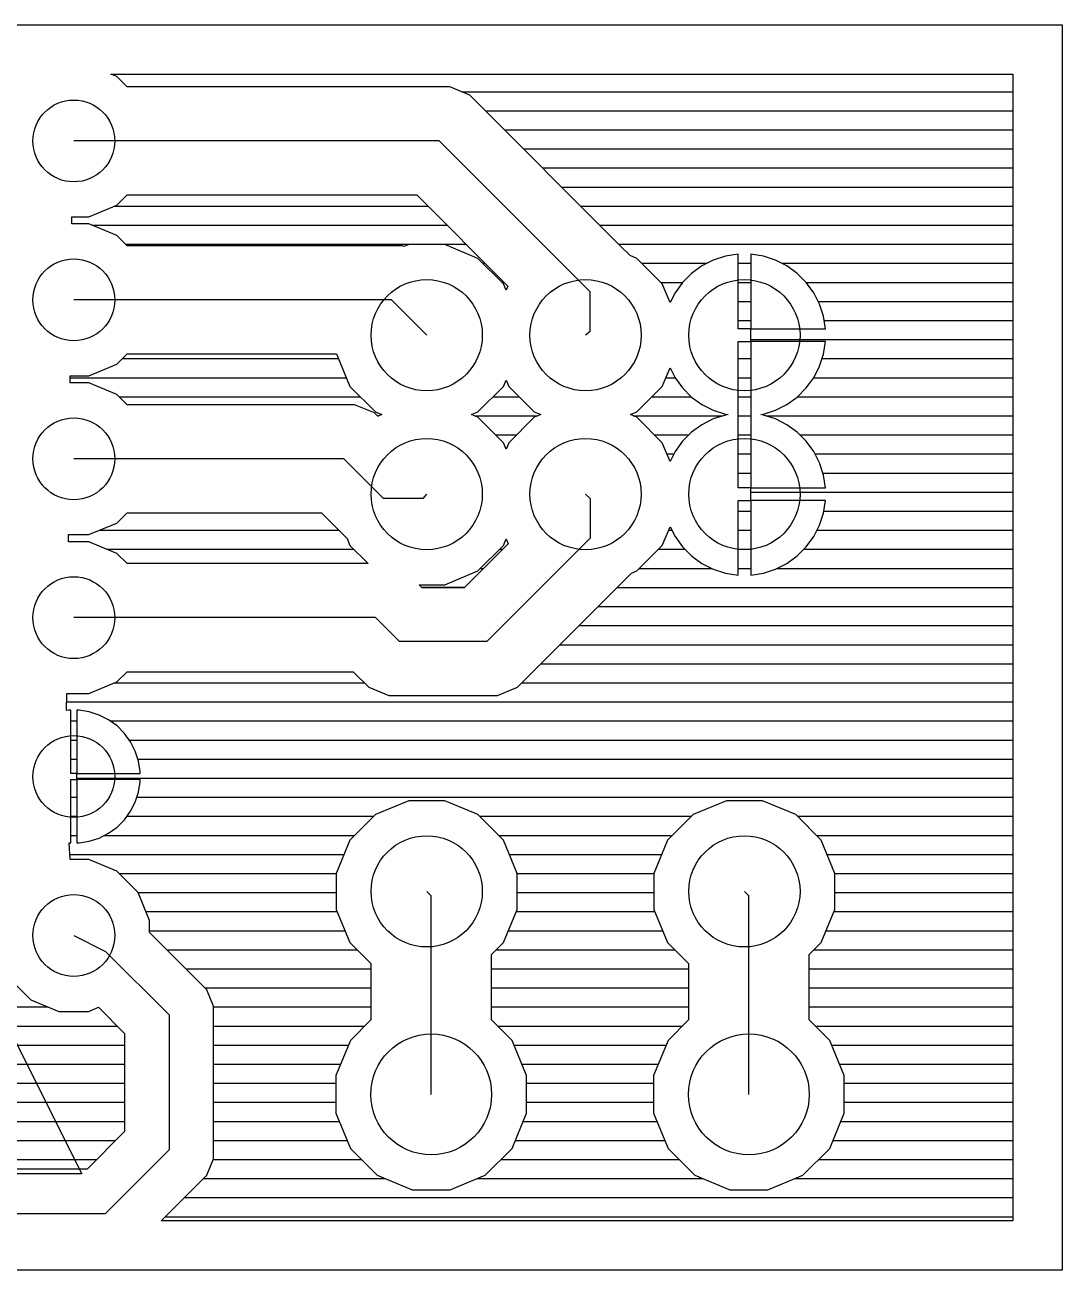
# Model space of a CAD drawing. Extents: x 0 to 68, y -7.3 to 12.7.
# Drawn here: x 51.41 to 68, y -7.25 to 12.65 of the extents above; entities that cross this region are included whole.
import ezdxf

# ---------------------------------------------------------------- set-up
doc = ezdxf.new("R2010")
doc.units = 0
for name, color, linetype in [('16', 175, 'CONTINUOUS'), ('17', 82, 'CONTINUOUS'), ('20', 7, 'CONTINUOUS')]:
    doc.layers.add(name, color=color, linetype=linetype)

# ---------------------------------------------------------------- blocks, each defined once
blk = doc.blocks.new('ROUNDP')
blk.add_circle((0, 0), 0.5)

msp = doc.modelspace()

# ---------------------------------------------------------------- linework, layer by layer
at = {"layer": '16'}
for p, q in [((52.884, 11.8232), (52.7888, 11.8626)), ((52.7888, 11.8626), (67.2126, 11.8626)), ((53.0486, 11.6586), (52.884, 11.8232)), ((67.2126, 11.8626), (67.2126, -6.4666)), ((58.2108, 11.6586), (53.0486, 11.6586)), ((58.5282, 11.5271), (58.2108, 11.6586)), ((58.3947, 11.5824), (67.2126, 11.5824)), ((60.9412, 9.1141), (58.5282, 11.5271)), ((58.7777, 11.2776), (67.2126, 11.2776)), ((59.0825, 10.9728), (67.2126, 10.9728)), ((58.039, 10.795), (52.197, 10.795)), ((60.452, 8.382), (58.039, 10.795)), ((59.3873, 10.668), (67.2126, 10.668)), ((59.6921, 10.3632), (67.2126, 10.3632)), ((59.9969, 10.0584), (67.2126, 10.0584)), ((52.4382, 9.5822), (52.884, 9.7668)), ((52.852, 9.7536), (57.8591, 9.7536)), ((52.884, 9.7668), (53.0486, 9.9314)), ((53.0486, 9.9314), (57.6813, 9.9314)), ((57.6813, 9.9314), (59.138, 8.4747)), ((60.3017, 9.7536), (67.2126, 9.7536)), ((52.1653, 9.4678), (52.1665, 9.5822)), ((52.1665, 9.5822), (52.4382, 9.5822)), ((52.4382, 9.4678), (52.1653, 9.4678)), ((52.884, 9.2832), (52.4382, 9.4678)), ((52.4841, 9.4488), (58.1639, 9.4488)), ((60.6065, 9.4488), (67.2126, 9.4488)), ((53.0486, 9.1186), (52.884, 9.2832)), ((53.0232, 9.144), (58.4687, 9.144)), ((57.4488, 9.1186), (53.0486, 9.1186)), ((57.4772, 9.1068), (57.4488, 9.1186)), ((57.552, 9.1378), (57.4772, 9.1068)), ((58.128, 9.1378), (57.552, 9.1378)), ((58.6601, 8.9174), (58.128, 9.1378)), ((60.9113, 9.144), (67.2126, 9.144)), ((61.0939, 8.9614), (60.9412, 9.1141)), ((61.2001, 8.9174), (61.0939, 8.9614)), ((62.818, 8.9854), (62.6167, 8.9535)), ((62.8184, 8.9854), (62.818, 8.9854)), ((62.8184, 7.7916), (62.8184, 8.9854)), ((63.022, 8.9854), (63.0216, 8.9854)), ((63.0216, 8.9854), (63.0216, 7.7916)), ((63.2233, 8.9535), (63.022, 8.9854)), ((59.0674, 8.5101), (58.6601, 8.9174)), ((58.7383, 8.8392), (58.7735, 8.8392)), ((61.6074, 8.5101), (61.2001, 8.9174)), ((61.2783, 8.8392), (62.3221, 8.8392)), ((62.2411, 8.7979), (62.0761, 8.6781)), ((62.4227, 8.8905), (62.2411, 8.7979)), ((62.6167, 8.9535), (62.4227, 8.8905)), ((62.8184, 8.8392), (63.0216, 8.8392)), ((63.4173, 8.8905), (63.2233, 8.9535)), ((63.5989, 8.7979), (63.4173, 8.8905)), ((63.5179, 8.8392), (67.2126, 8.8392)), ((63.7639, 8.6781), (63.5989, 8.7979)), ((62.0761, 8.6781), (61.9319, 8.5339)), ((63.9081, 8.5339), (63.7639, 8.6781)), ((59.0431, 8.5344), (59.0783, 8.5344)), ((59.11, 8.4072), (59.0674, 8.5101)), ((59.138, 8.4747), (59.11, 8.4072)), ((60.452, 7.747), (60.452, 8.382)), ((61.5831, 8.5344), (61.9324, 8.5344)), ((61.7314, 8.2106), (61.6074, 8.5101)), ((61.8121, 8.3689), (61.7314, 8.2106)), ((61.9319, 8.5339), (61.8121, 8.3689)), ((62.8184, 8.5344), (63.0216, 8.5344)), ((63.9076, 8.5344), (67.2126, 8.5344)), ((64.0279, 8.3689), (63.9081, 8.5339)), ((64.1205, 8.1873), (64.0279, 8.3689)), ((57.277, 8.255), (52.197, 8.255)), ((57.785, 7.747), (57.277, 8.255)), ((61.7236, 8.2296), (61.7411, 8.2296)), ((62.8184, 8.2296), (63.0216, 8.2296)), ((64.0989, 8.2296), (67.2126, 8.2296)), ((64.1835, 7.9933), (64.1205, 8.1873)), ((64.2154, 7.7919), (64.1835, 7.9933)), ((62.8184, 7.9248), (63.0216, 7.9248)), ((63.0216, 7.7916), (62.8184, 7.7916)), ((63.0216, 7.5884), (63.0216, 7.7916)), ((63.0216, 7.7916), (64.2154, 7.7916)), ((64.1944, 7.9248), (67.2126, 7.9248)), ((64.2154, 7.7916), (64.2154, 7.7919)), ((57.785, 7.747), (57.84, 7.69)), ((60.452, 7.747), (60.38, 7.69)), ((62.8184, 6.4454), (62.8184, 7.5884)), ((62.8184, 7.5884), (63.0216, 7.5884)), ((63.0216, 7.62), (67.2126, 7.62)), ((63.0216, 7.5884), (63.0216, 5.2516)), ((64.2154, 7.5884), (63.0216, 7.5884)), ((64.1835, 7.3867), (64.2154, 7.588)), ((64.2154, 7.588), (64.2154, 7.5884)), ((52.884, 7.2268), (53.0486, 7.3914)), ((53.0486, 7.3914), (56.3966, 7.3914)), ((56.3966, 7.3914), (56.6126, 6.8699)), ((64.1205, 7.1927), (64.1835, 7.3867)), ((52.4382, 7.0422), (52.884, 7.2268)), ((52.9724, 7.3152), (56.4282, 7.3152)), ((61.6074, 6.8699), (61.7314, 7.1694)), ((61.7314, 7.1694), (61.8121, 7.0111)), ((62.8184, 7.3152), (63.0216, 7.3152)), ((64.0279, 7.0111), (64.1205, 7.1927)), ((64.1603, 7.3152), (67.2126, 7.3152)), ((52.1383, 6.9278), (52.1395, 7.0422)), ((52.1392, 7.0104), (56.5544, 7.0104)), ((52.1395, 7.0422), (52.4382, 7.0422)), ((59.0674, 6.8699), (59.11, 6.9728)), ((59.11, 6.9728), (59.1526, 6.8699)), ((61.6656, 7.0104), (61.8126, 7.0104)), ((61.8121, 7.0111), (61.9319, 6.8461)), ((62.8184, 7.0104), (63.0216, 7.0104)), ((63.9081, 6.8461), (64.0279, 7.0111)), ((64.0274, 7.0104), (67.2126, 7.0104)), ((52.4382, 6.9278), (52.1383, 6.9278)), ((52.884, 6.7432), (52.4382, 6.9278)), ((56.6126, 6.8699), (57.0199, 6.4626)), ((58.6601, 6.4626), (59.0674, 6.8699)), ((59.1526, 6.8699), (59.5599, 6.4626)), ((61.2001, 6.4626), (61.6074, 6.8699)), ((61.9319, 6.8461), (62.0761, 6.7019)), ((63.7639, 6.7019), (63.9081, 6.8461)), ((53.0486, 6.5786), (52.884, 6.7432)), ((52.9216, 6.7056), (56.7769, 6.7056)), ((56.6868, 6.5786), (53.0486, 6.5786)), ((57.0042, 6.4471), (56.6868, 6.5786)), ((58.9031, 6.7056), (59.3169, 6.7056)), ((61.4431, 6.7056), (62.0724, 6.7056)), ((62.0761, 6.7019), (62.2411, 6.5821)), ((62.2411, 6.5821), (62.4227, 6.4895)), ((62.8184, 6.7056), (63.0216, 6.7056)), ((63.4173, 6.4895), (63.5989, 6.5821)), ((63.5989, 6.5821), (63.7639, 6.7019)), ((63.7676, 6.7056), (67.2126, 6.7056)), ((57.0581, 6.3932), (57.0042, 6.4471)), ((57.0199, 6.4626), (57.1228, 6.42)), ((57.0505, 6.4008), (57.0764, 6.4008)), ((57.1228, 6.42), (57.0581, 6.3932)), ((58.5572, 6.42), (58.6601, 6.4626)), ((58.6601, 6.3774), (58.5572, 6.42)), ((58.6036, 6.4008), (59.6164, 6.4008)), ((59.0674, 5.9701), (58.6601, 6.3774)), ((59.5599, 6.3774), (59.1526, 5.9701)), ((59.5599, 6.4626), (59.6628, 6.42)), ((59.6628, 6.42), (59.5599, 6.3774)), ((61.0972, 6.42), (61.2001, 6.4626)), ((61.2001, 6.3774), (61.0972, 6.42)), ((61.1436, 6.4008), (62.5776, 6.4008)), ((61.6074, 5.9701), (61.2001, 6.3774)), ((62.4227, 6.4895), (62.6167, 6.4265)), ((62.6167, 6.4135), (62.4227, 6.3505)), ((62.6167, 6.4265), (62.6577, 6.42)), ((62.6577, 6.42), (62.6167, 6.4135)), ((62.8184, 5.2516), (62.8184, 6.4454)), ((62.8184, 6.4008), (63.0216, 6.4008)), ((63.1823, 6.42), (63.2233, 6.4265)), ((63.2233, 6.4135), (63.1823, 6.42)), ((63.2233, 6.4265), (63.4173, 6.4895)), ((63.4173, 6.3505), (63.2233, 6.4135)), ((63.2624, 6.4008), (67.2126, 6.4008)), ((62.2411, 6.2579), (62.0761, 6.1381)), ((62.4227, 6.3505), (62.2411, 6.2579)), ((63.5989, 6.2579), (63.4173, 6.3505)), ((63.7639, 6.1381), (63.5989, 6.2579)), ((58.9415, 6.096), (59.2785, 6.096)), ((61.4815, 6.096), (62.034, 6.096)), ((61.9319, 5.9939), (61.8121, 5.8289)), ((62.0761, 6.1381), (61.9319, 5.9939)), ((62.8184, 6.096), (63.0216, 6.096)), ((63.9081, 5.9939), (63.7639, 6.1381)), ((63.806, 6.096), (67.2126, 6.096)), ((64.0279, 5.8289), (63.9081, 5.9939)), ((59.11, 5.8672), (59.0674, 5.9701)), ((59.1526, 5.9701), (59.11, 5.8672)), ((61.7314, 5.6706), (61.6074, 5.9701)), ((61.6815, 5.7912), (61.7929, 5.7912)), ((61.8121, 5.8289), (61.7314, 5.6706)), ((62.8184, 5.7912), (63.0216, 5.7912)), ((64.1205, 5.6473), (64.0279, 5.8289)), ((64.0472, 5.7912), (67.2126, 5.7912)), ((56.515, 5.715), (52.197, 5.715)), ((57.15, 5.08), (56.515, 5.715)), ((64.1835, 5.4533), (64.1205, 5.6473)), ((62.8184, 5.4864), (63.0216, 5.4864)), ((64.1728, 5.4864), (67.2126, 5.4864)), ((64.2154, 5.2519), (64.1835, 5.4533)), ((63.0216, 5.2516), (62.8184, 5.2516)), ((63.0216, 5.0484), (63.0216, 5.2516)), ((63.0216, 5.2516), (64.2154, 5.2516)), ((63.0216, 5.1816), (67.2126, 5.1816)), ((64.2154, 5.2516), (64.2154, 5.2519)), ((57.785, 5.08), (57.15, 5.08)), ((57.785, 5.08), (57.84, 5.15)), ((60.452, 5.08), (60.38, 5.15)), ((60.452, 5.08), (60.452, 4.445)), ((62.8184, 3.8546), (62.8184, 5.0484)), ((62.8184, 5.0484), (63.0216, 5.0484)), ((63.0216, 5.0484), (63.0216, 3.8546)), ((64.2154, 5.0484), (63.0216, 5.0484)), ((64.1835, 4.8467), (64.2154, 5.048)), ((64.2154, 5.048), (64.2154, 5.0484)), ((52.884, 4.6868), (53.0486, 4.8514)), ((53.0486, 4.8514), (56.1573, 4.8514)), ((56.1573, 4.8514), (56.4179, 4.5908)), ((62.8184, 4.8768), (63.0216, 4.8768)), ((64.1205, 4.6527), (64.1835, 4.8467)), ((64.1883, 4.8768), (67.2126, 4.8768)), ((52.4382, 4.5022), (52.884, 4.6868)), ((56.4179, 4.5908), (56.5658, 4.4429)), ((61.6074, 4.3299), (61.7314, 4.6294)), ((61.7314, 4.6294), (61.8121, 4.4711)), ((64.0279, 4.4711), (64.1205, 4.6527)), ((52.1113, 4.3878), (52.1125, 4.5022)), ((52.4382, 4.3878), (52.1113, 4.3878)), ((52.1125, 4.5022), (52.4382, 4.5022)), ((52.884, 4.2032), (52.4382, 4.3878)), ((52.6068, 4.572), (56.4367, 4.572)), ((56.5658, 4.4429), (56.6126, 4.3299)), ((60.452, 4.445), (58.801, 2.794)), ((59.0674, 4.3299), (59.11, 4.4328)), ((59.11, 4.4328), (59.1418, 4.3561)), ((61.7077, 4.572), (61.7606, 4.572)), ((61.8121, 4.4711), (61.9319, 4.3061)), ((62.8184, 4.572), (63.0216, 4.572)), ((63.9081, 4.3061), (64.0279, 4.4711)), ((64.0794, 4.572), (67.2126, 4.572)), ((52.7294, 4.2672), (56.6753, 4.2672)), ((53.0486, 4.0386), (52.884, 4.2032)), ((56.6126, 4.3299), (56.9039, 4.0386)), ((59.1418, 4.3561), (58.4433, 3.6576)), ((58.6601, 3.9226), (59.0674, 4.3299)), ((59.0047, 4.2672), (59.0529, 4.2672)), ((61.2001, 3.9226), (61.6074, 4.3299)), ((61.5447, 4.2672), (61.9708, 4.2672)), ((61.9319, 4.3061), (62.0761, 4.1619)), ((62.8184, 4.2672), (63.0216, 4.2672)), ((63.7639, 4.1619), (63.9081, 4.3061)), ((63.8692, 4.2672), (67.2126, 4.2672)), ((56.9039, 4.0386), (53.0486, 4.0386)), ((62.0761, 4.1619), (62.2411, 4.0421)), ((62.2411, 4.0421), (62.4227, 3.9495)), ((63.4173, 3.9495), (63.5989, 4.0421)), ((63.5989, 4.0421), (63.7639, 4.1619)), ((58.128, 3.7022), (58.6601, 3.9226)), ((58.6999, 3.9624), (58.7481, 3.9624)), ((60.9412, 3.7129), (61.1161, 3.8878)), ((61.1161, 3.8878), (61.2001, 3.9226)), ((61.2399, 3.9624), (62.3974, 3.9624)), ((62.4227, 3.9495), (62.6167, 3.8865)), ((62.6167, 3.8865), (62.818, 3.8546)), ((62.818, 3.8546), (62.8184, 3.8546)), ((62.8184, 3.9624), (63.0216, 3.9624)), ((63.0216, 3.8546), (63.022, 3.8546)), ((63.022, 3.8546), (63.2233, 3.8865)), ((63.2233, 3.8865), (63.4173, 3.9495)), ((63.4426, 3.9624), (67.2126, 3.9624)), ((57.7617, 3.6576), (57.7171, 3.7022)), ((57.7171, 3.7022), (58.128, 3.7022)), ((58.4433, 3.6576), (57.7617, 3.6576)), ((57.7617, 3.6576), (58.4433, 3.6576)), ((59.2902, 2.0619), (60.9412, 3.7129)), ((60.8859, 3.6576), (67.2126, 3.6576)), ((60.5811, 3.3528), (67.2126, 3.3528)), ((57.023, 3.175), (52.197, 3.175)), ((57.404, 2.794), (57.023, 3.175)), ((60.2763, 3.048), (67.2126, 3.048)), ((58.801, 2.794), (57.404, 2.794)), ((59.9715, 2.7432), (67.2126, 2.7432)), ((59.6667, 2.4384), (67.2126, 2.4384)), ((52.884, 2.1468), (53.0486, 2.3114)), ((53.0486, 2.3114), (56.6653, 2.3114)), ((56.6653, 2.3114), (56.6719, 2.3048)), ((56.6719, 2.3048), (56.9148, 2.0619)), ((52.4382, 1.9622), (52.884, 2.1468)), ((52.852, 2.1336), (56.8431, 2.1336)), ((56.9148, 2.0619), (57.2322, 1.9304)), ((58.9728, 1.9304), (59.2902, 2.0619)), ((59.3619, 2.1336), (67.2126, 2.1336)), ((52.0826, 1.6905), (52.0855, 1.9622)), ((52.084, 1.8288), (67.2126, 1.8288)), ((52.0855, 1.9622), (52.4382, 1.9622)), ((57.2322, 1.9304), (58.9728, 1.9304)), ((52.1135, 1.6954), (52.0826, 1.6905)), ((52.1494, 1.6954), (52.1135, 1.6954)), ((52.1494, 0.6826), (52.1494, 1.6954)), ((52.2805, 1.6954), (52.2446, 1.6954)), ((52.2446, 1.6954), (52.2446, 0.6826)), ((52.4453, 1.6693), (52.2805, 1.6954)), ((52.6041, 1.6177), (52.4453, 1.6693)), ((52.7528, 1.5419), (52.6041, 1.6177)), ((52.1494, 1.524), (52.2446, 1.524)), ((52.8878, 1.4438), (52.7528, 1.5419)), ((52.7775, 1.524), (67.2126, 1.524)), ((53.0058, 1.3258), (52.8878, 1.4438)), ((52.1494, 1.2192), (52.2446, 1.2192)), ((53.1039, 1.1908), (53.0058, 1.3258)), ((53.0833, 1.2192), (67.2126, 1.2192)), ((53.1797, 1.0421), (53.1039, 1.1908)), ((53.2313, 0.8833), (53.1797, 1.0421)), ((52.1494, 0.9144), (52.2446, 0.9144)), ((53.2212, 0.9144), (67.2126, 0.9144)), ((53.2574, 0.7185), (53.2313, 0.8833)), ((52.2446, 0.6826), (52.1494, 0.6826)), ((52.2446, 0.5874), (52.2446, 0.6826)), ((52.2446, 0.6826), (53.2574, 0.6826)), ((52.2446, 0.6096), (67.2126, 0.6096)), ((53.2574, 0.6826), (53.2574, 0.7185)), ((52.1494, -0.4254), (52.1494, 0.5874)), ((52.1494, 0.5874), (52.2446, 0.5874)), ((52.2446, 0.5874), (52.2446, -0.4254)), ((53.2574, 0.5874), (52.2446, 0.5874)), ((53.2313, 0.3867), (53.2574, 0.5515)), ((53.2574, 0.5515), (53.2574, 0.5874)), ((52.1494, 0.3048), (52.2446, 0.3048)), ((53.1039, 0.0792), (53.1797, 0.2279)), ((53.1797, 0.2279), (53.2313, 0.3867)), ((53.2047, 0.3048), (67.2126, 0.3048)), ((57.552, 0.2478), (57.0199, 0.0274)), ((58.128, 0.2478), (57.552, 0.2478)), ((58.6601, 0.0274), (58.128, 0.2478)), ((62.632, 0.2478), (62.0999, 0.0274)), ((63.208, 0.2478), (62.632, 0.2478)), ((63.7401, 0.0274), (63.208, 0.2478)), ((52.1494, 0), (52.2446, 0)), ((53.0058, -0.0558), (53.1039, 0.0792)), ((53.0464, 0), (56.9925, 0)), ((57.0199, 0.0274), (56.6126, -0.3799)), ((59.0674, -0.3799), (58.6601, 0.0274)), ((58.6875, 0), (62.0725, 0)), ((62.0999, 0.0274), (61.6926, -0.3799)), ((64.1474, -0.3799), (63.7401, 0.0274)), ((63.7675, 0), (67.2126, 0)), ((52.7528, -0.2719), (52.8878, -0.1738)), ((52.8878, -0.1738), (53.0058, -0.0558)), ((52.1494, -0.3048), (52.2446, -0.3048)), ((52.4453, -0.3993), (52.6041, -0.3477)), ((52.6041, -0.3477), (52.7528, -0.2719)), ((52.6883, -0.3048), (56.6877, -0.3048)), ((56.6126, -0.3799), (56.3922, -0.912)), ((58.9923, -0.3048), (61.7677, -0.3048)), ((59.2878, -0.912), (59.0674, -0.3799)), ((61.6926, -0.3799), (61.4722, -0.912)), ((64.0723, -0.3048), (67.2126, -0.3048)), ((64.3678, -0.912), (64.1474, -0.3799)), ((52.1367, -0.6922), (52.1219, -0.4254)), ((52.1219, -0.4254), (52.1494, -0.4254)), ((52.2446, -0.4254), (52.2805, -0.4254)), ((52.2805, -0.4254), (52.4453, -0.3993)), ((52.1321, -0.6096), (56.5175, -0.6096)), ((52.4382, -0.6922), (52.1367, -0.6922)), ((52.884, -0.8768), (52.4382, -0.6922)), ((59.1625, -0.6096), (61.5975, -0.6096)), ((64.2425, -0.6096), (67.2126, -0.6096)), ((53.2252, -1.218), (52.884, -0.8768)), ((52.9216, -0.9144), (56.3922, -0.9144)), ((56.3922, -0.912), (56.3922, -1.488)), ((59.2878, -1.488), (59.2878, -0.912)), ((59.2878, -0.9144), (61.4722, -0.9144)), ((61.4722, -0.912), (61.4722, -1.488)), ((64.3678, -1.488), (64.3678, -0.912)), ((64.3678, -0.9144), (67.2126, -0.9144)), ((53.4098, -1.6638), (53.2252, -1.218)), ((53.2257, -1.2192), (56.3922, -1.2192)), ((57.912, -1.27), (57.84, -1.2)), ((57.912, -4.445), (57.912, -1.27)), ((59.2878, -1.2192), (61.4722, -1.2192)), ((62.992, -1.27), (62.92, -1.2)), ((62.992, -4.445), (62.992, -1.27)), ((64.3678, -1.2192), (67.2126, -1.2192)), ((53.3519, -1.524), (56.4071, -1.524)), ((56.3922, -1.488), (56.6126, -2.0201)), ((59.0674, -2.0201), (59.2878, -1.488)), ((59.2729, -1.524), (61.4871, -1.524)), ((61.4722, -1.488), (61.6926, -2.0201)), ((64.1474, -2.0201), (64.3678, -1.488)), ((64.3529, -1.524), (67.2126, -1.524)), ((53.4098, -1.858), (53.4098, -1.6638)), ((52.197, -1.905), (52.705, -2.159)), ((53.4098, -1.8288), (56.5334, -1.8288)), ((54.1239, -2.5721), (53.4098, -1.858)), ((59.1466, -1.8288), (61.6134, -1.8288)), ((64.2266, -1.8288), (67.2126, -1.8288)), ((52.705, -2.159), (53.721, -3.175)), ((53.6854, -2.1336), (56.7261, -2.1336)), ((56.6126, -2.0201), (56.9468, -2.3543)), ((58.8772, -2.2103), (59.0674, -2.0201)), ((58.9539, -2.1336), (61.8061, -2.1336)), ((61.6926, -2.0201), (62.0268, -2.3543)), ((63.9572, -2.2103), (64.1474, -2.0201)), ((64.0339, -2.1336), (67.2126, -2.1336)), ((56.9468, -2.3543), (56.9468, -3.2549)), ((58.8772, -3.2549), (58.8772, -2.2103)), ((62.0268, -2.3543), (62.0268, -3.2549)), ((63.9572, -3.2549), (63.9572, -2.2103)), ((53.9902, -2.4384), (56.9468, -2.4384)), ((54.3239, -2.7721), (54.1239, -2.5721)), ((58.8772, -2.4384), (62.0268, -2.4384)), ((63.9572, -2.4384), (67.2126, -2.4384)), ((51.1688, -2.592), (51.51, -2.9332)), ((54.295, -2.7432), (56.9468, -2.7432)), ((54.4322, -3.0335), (54.3239, -2.7721)), ((58.8772, -2.7432), (62.0268, -2.7432)), ((63.9572, -2.7432), (67.2126, -2.7432)), ((51.51, -2.9332), (51.9558, -3.1178)), ((14.3408, -3.048), (51.7873, -3.048)), ((51.054, -3.175), (52.324, -5.715)), ((51.9558, -3.1178), (52.4382, -3.1178)), ((52.4382, -3.1178), (52.5936, -3.0534)), ((52.5936, -3.0534), (53.0098, -3.4696)), ((53.721, -3.175), (53.721, -5.334)), ((54.4322, -5.4755), (54.4322, -3.0335)), ((54.4322, -3.048), (56.9468, -3.048)), ((58.8772, -3.048), (62.0268, -3.048)), ((63.9572, -3.048), (67.2126, -3.048)), ((50.1894, -3.3528), (52.893, -3.3528)), ((54.4322, -3.3528), (56.8489, -3.3528)), ((56.9468, -3.2549), (56.62, -3.5817)), ((59.204, -3.5817), (58.8772, -3.2549)), ((58.9751, -3.3528), (61.9289, -3.3528)), ((62.0268, -3.2549), (61.7, -3.5817)), ((64.284, -3.5817), (63.9572, -3.2549)), ((64.0551, -3.3528), (67.2126, -3.3528)), ((53.0098, -3.4696), (53.0098, -5.0394)), ((56.62, -3.5817), (56.388, -4.1419)), ((59.436, -4.1419), (59.204, -3.5817)), ((61.7, -3.5817), (61.468, -4.1419)), ((64.516, -4.1419), (64.284, -3.5817)), ((50.5848, -3.6576), (53.0098, -3.6576)), ((54.4322, -3.6576), (56.5886, -3.6576)), ((59.2354, -3.6576), (61.6686, -3.6576)), ((64.3154, -3.6576), (67.2126, -3.6576)), ((50.7698, -3.9624), (53.0098, -3.9624)), ((54.4322, -3.9624), (56.4623, -3.9624)), ((59.3617, -3.9624), (61.5423, -3.9624)), ((64.4417, -3.9624), (67.2126, -3.9624)), ((56.388, -4.1419), (56.388, -4.7481)), ((59.436, -4.7481), (59.436, -4.1419)), ((61.468, -4.1419), (61.468, -4.7481)), ((64.516, -4.7481), (64.516, -4.1419)), ((50.8698, -4.2672), (53.0098, -4.2672)), ((54.4322, -4.2672), (56.388, -4.2672)), ((59.436, -4.2672), (61.468, -4.2672)), ((64.516, -4.2672), (67.2126, -4.2672)), ((50.8698, -4.572), (53.0098, -4.572)), ((54.4322, -4.572), (56.388, -4.572)), ((59.436, -4.572), (61.468, -4.572)), ((64.516, -4.572), (67.2126, -4.572)), ((56.388, -4.7481), (56.62, -5.3083)), ((59.204, -5.3083), (59.436, -4.7481)), ((61.468, -4.7481), (61.7, -5.3083)), ((64.284, -5.3083), (64.516, -4.7481)), ((50.7909, -4.8768), (53.0098, -4.8768)), ((54.4322, -4.8768), (56.4413, -4.8768)), ((59.3827, -4.8768), (61.5213, -4.8768)), ((64.4627, -4.8768), (67.2126, -4.8768)), ((53.0098, -5.0394), (52.4104, -5.6388)), ((50.6356, -5.1816), (52.8676, -5.1816)), ((53.721, -5.334), (52.705, -6.35)), ((54.4322, -5.1816), (56.5675, -5.1816)), ((56.62, -5.3083), (57.0487, -5.737)), ((58.7753, -5.737), (59.204, -5.3083)), ((59.2565, -5.1816), (61.6475, -5.1816)), ((61.7, -5.3083), (62.1287, -5.737)), ((63.8553, -5.737), (64.284, -5.3083)), ((64.3364, -5.1816), (67.2126, -5.1816)), ((50.312, -5.4864), (52.5628, -5.4864)), ((54.3239, -5.7369), (54.4322, -5.4755)), ((54.4277, -5.4864), (56.7981, -5.4864)), ((59.0259, -5.4864), (61.8781, -5.4864)), ((64.1059, -5.4864), (67.2126, -5.4864)), ((52.324, -5.715), (10.795, -5.715)), ((52.4104, -5.6388), (49.9441, -5.6388)), ((53.5942, -6.4666), (54.3239, -5.7369)), ((57.0487, -5.737), (57.6089, -5.969)), ((58.2151, -5.969), (58.7753, -5.737)), ((62.1287, -5.737), (62.6889, -5.969)), ((63.2951, -5.969), (63.8553, -5.737)), ((54.2696, -5.7912), (57.1796, -5.7912)), ((57.6089, -5.969), (58.2151, -5.969)), ((58.6444, -5.7912), (62.2596, -5.7912)), ((62.6889, -5.969), (63.2951, -5.969)), ((63.7244, -5.7912), (67.2126, -5.7912)), ((53.9648, -6.096), (67.2126, -6.096)), ((8.255, -6.35), (52.705, -6.35)), ((67.2126, -6.4666), (53.5942, -6.4666)), ((53.66, -6.4008), (67.2126, -6.4008))]:
    msp.add_line(p, q, dxfattribs=at)
at = {"layer": '20'}
for p, q in [((0, 12.65), (68, 12.65)), ((68, 12.65), (68, -7.254)), ((68, -7.254), (0, -7.254))]:
    msp.add_line(p, q, dxfattribs=at)

# ---------------------------------------------------------------- block references
at = {"layer": '17', "rotation": 90}
for p, xscale, yscale in [((52.197, 10.795), 1.308, 1.308), ((52.197, 10.795), 1.308, 1.308), ((52.197, 8.255), 1.308, 1.308), ((52.197, 8.255), 1.308, 1.308), ((57.84, 7.69), 1.778, 1.778), ((57.84, 7.69), 1.778, 1.778), ((60.38, 7.69), 1.778, 1.778), ((60.38, 7.69), 1.778, 1.778), ((62.92, 7.69), 1.778, 1.778), ((62.92, 7.69), 1.778, 1.778), ((52.197, 5.715), 1.308, 1.308), ((52.197, 5.715), 1.308, 1.308), ((57.84, 5.15), 1.778, 1.778), ((57.84, 5.15), 1.778, 1.778), ((60.38, 5.15), 1.778, 1.778), ((60.38, 5.15), 1.778, 1.778), ((62.92, 5.15), 1.778, 1.778), ((62.92, 5.15), 1.778, 1.778), ((52.197, 3.175), 1.308, 1.308), ((52.197, 3.175), 1.308, 1.308), ((52.197, 0.635), 1.308, 1.308), ((52.197, 0.635), 1.308, 1.308), ((57.84, -1.2), 1.778, 1.778), ((57.84, -1.2), 1.778, 1.778), ((62.92, -1.2), 1.778, 1.778), ((62.92, -1.2), 1.778, 1.778), ((52.197, -1.905), 1.308, 1.308), ((52.197, -1.905), 1.308, 1.308), ((57.912, -4.445), 1.9304, 1.9304), ((57.912, -4.445), 1.9304, 1.9304), ((62.992, -4.445), 1.9304, 1.9304), ((62.992, -4.445), 1.9304, 1.9304)]:
    msp.add_blockref('ROUNDP', p, dxfattribs=dict(at, xscale=xscale, yscale=yscale))

doc.saveas('drawing.dxf')
